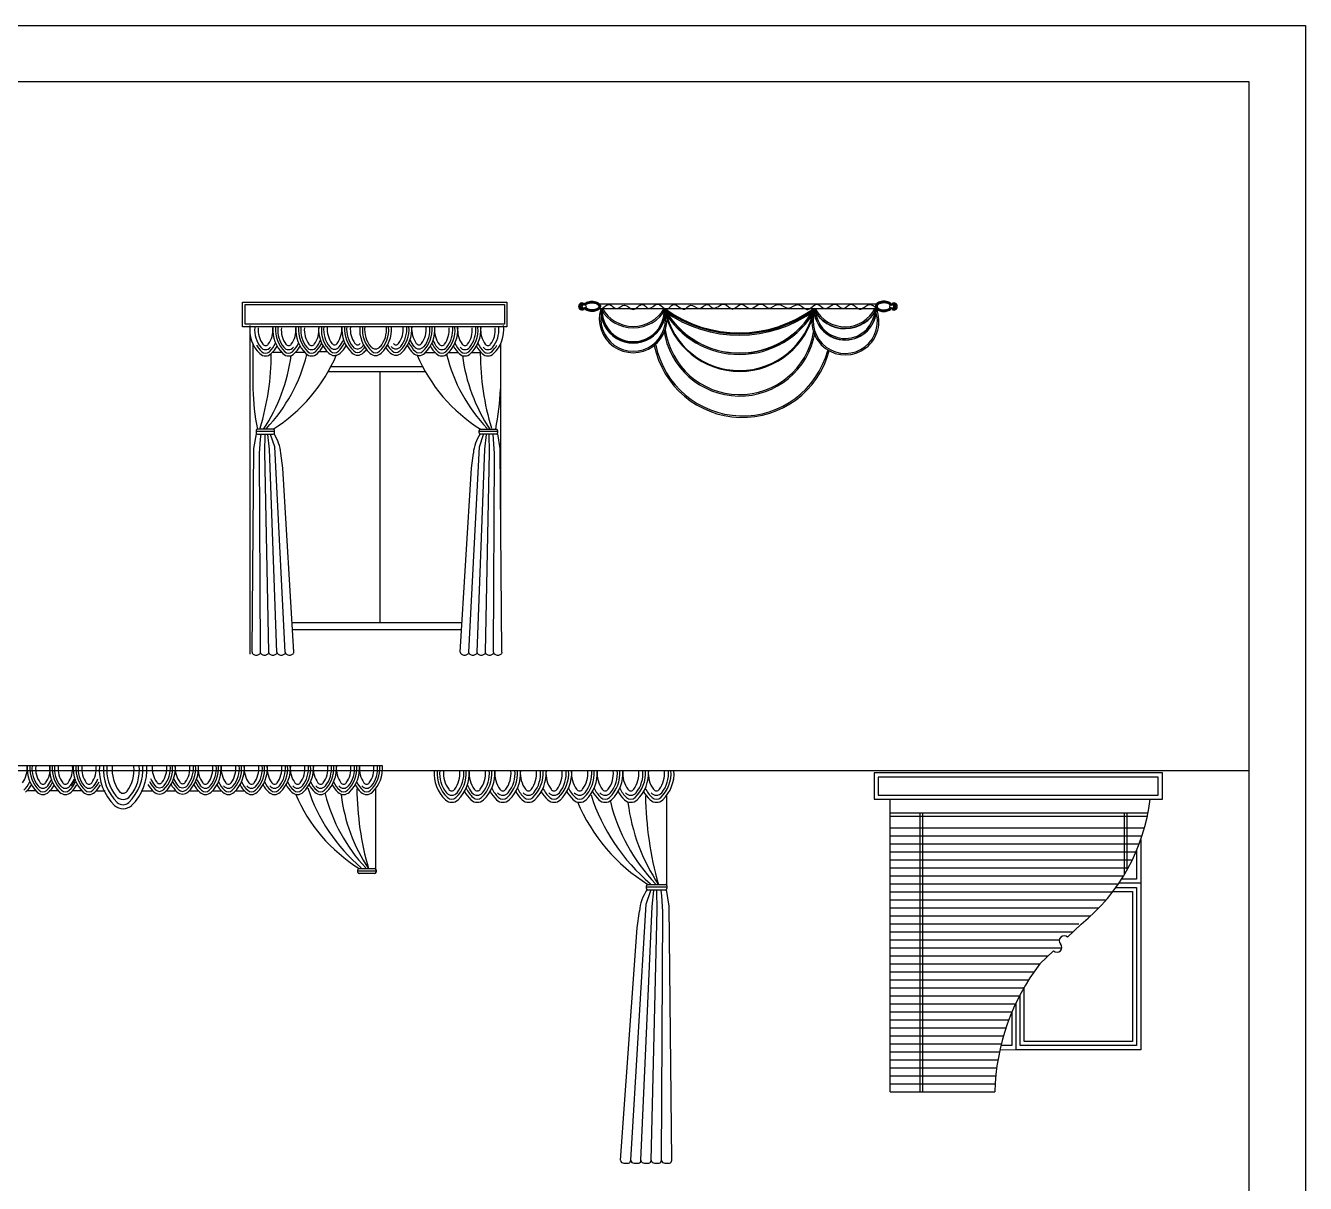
# Model space of a CAD drawing. Header units: inches. Extents: x 3.4 to 45.9, y 7.2 to 32.
# Drawn here: x 16.68 to 24.37, y 25.08 to 32.03 of the extents above; entities that cross this region are included whole.
import ezdxf

# ---------------------------------------------------------------- set-up
doc = ezdxf.new("R2010")
doc.units = ezdxf.units.IN
doc.header["$MEASUREMENT"] = 0
for name, color, linetype in [('02', 2, 'Continuous'), ('4', 4, 'Continuous'), ('kadrbm', 4, 'Continuous')]:
    doc.layers.add(name, color=color, linetype=linetype)

# ---------------------------------------------------------------- blocks, each defined once
blk = doc.blocks.new('kadrbm')
at = {"layer": 'kadrbm', "color": 4}
blk.add_lwpolyline([(0, 0), (0, 24.7972), (21, 24.7972), (21, 0), (0, 0)], close=True, dxfattribs=at)
blk.add_lwpolyline([(20.6631, 0.3257), (20.6631, 24.4603), (0.3369, 24.4603), (0.3369, 0.3257), (20.6631, 0.3257)], dxfattribs=at)

msp = doc.modelspace()

# ---------------------------------------------------------------- linework, layer by layer
at = {"layer": '02'}
for p, q in [((17.9841, 30.2257), (17.9841, 30.3743)), ((17.9841, 30.3743), (19.5713, 30.3743)), ((17.9991, 30.2407), (17.9991, 30.3593)), ((17.9991, 30.3593), (19.5563, 30.3593)), ((19.5563, 30.3593), (19.5563, 30.2407)), ((19.5713, 30.3743), (19.5713, 30.2257)), ((19.5713, 30.2257), (17.9841, 30.2257)), ((19.5563, 30.2407), (17.9991, 30.2407)), ((18.0276, 30.2257), (18.0276, 28.2614)), ((18.0454, 30.1237), (18.0454, 29.8528)), ((18.2185, 30.0724), (18.1641, 30.0724)), ((18.3568, 30.0724), (18.3024, 30.0724)), ((18.4942, 30.0749), (18.4398, 30.0749)), ((19.0846, 30.0724), (19.139, 30.0724)), ((19.2229, 30.0724), (19.2773, 30.0724)), ((19.3612, 30.0724), (19.4156, 30.0724)), ((19.5322, 30.1237), (19.5322, 28.9126)), ((18.5154, 29.9882), (19.0643, 29.9882)), ((18.4991, 29.9582), (19.0806, 29.9582)), ((18.8092, 29.9582), (18.8092, 28.4502)), ((18.0652, 29.6037), (18.0652, 29.5896)), ((18.1754, 29.5967), (18.0652, 29.5967)), ((18.1673, 29.6118), (18.0733, 29.6118)), ((18.1754, 29.5896), (18.1754, 29.6037)), ((19.4043, 29.5896), (19.4043, 29.6037)), ((19.5145, 29.5967), (19.4043, 29.5967)), ((19.4124, 29.6118), (19.5064, 29.6118)), ((19.5145, 29.6037), (19.5145, 29.5896)), ((18.0526, 29.4952), (18.0675, 29.584)), ((18.0733, 29.5815), (18.1673, 29.5815)), ((18.0862, 29.465), (18.0926, 29.5506)), ((18.0926, 29.5506), (18.0955, 29.5815)), ((18.117, 29.4751), (18.1189, 29.5798)), ((18.1452, 29.4922), (18.135, 29.5798)), ((18.1773, 29.5057), (18.1526, 29.5798)), ((19.4065, 29.5057), (19.4312, 29.5798)), ((19.5064, 29.5815), (19.4124, 29.5815)), ((19.4385, 29.4922), (19.4487, 29.5798)), ((19.4668, 29.4751), (19.4648, 29.5798)), ((19.4911, 29.5506), (19.4882, 29.5815)), ((19.4975, 29.465), (19.4911, 29.5506)), ((19.5311, 29.4952), (19.5162, 29.584)), ((18.0422, 28.2722), (18.0526, 29.4952)), ((18.0923, 28.2722), (18.0862, 29.465)), ((18.1417, 28.2722), (18.117, 29.4751)), ((18.1906, 28.2722), (18.1452, 29.4922)), ((18.2406, 28.2722), (18.1773, 29.5057)), ((18.2255, 29.3779), (18.2138, 29.4679)), ((19.3431, 28.2722), (19.4065, 29.5057)), ((19.3582, 29.3779), (19.37, 29.4679)), ((19.3931, 28.2722), (19.4385, 29.4922)), ((19.442, 28.2722), (19.4668, 29.4751)), ((19.4914, 28.2722), (19.4975, 29.465)), ((19.5416, 28.2722), (19.5311, 29.4952)), ((18.2921, 28.2722), (18.2255, 29.3779)), ((19.2916, 28.2722), (19.3582, 29.3779)), ((18.2814, 28.4502), (19.3023, 28.4502)), ((19.2998, 28.4078), (18.284, 28.4078)), ((18.8241, 27.5899), (15.7224, 27.5899)), ((19.1346, 27.5622), (20.5746, 27.5622)), ((23.5076, 27.548), (21.7766, 27.548)), ((21.7766, 27.548), (21.7766, 27.3899)), ((23.4826, 27.523), (21.8016, 27.523)), ((21.8016, 27.523), (21.8016, 27.4149)), ((23.4826, 27.4149), (23.4826, 27.523)), ((23.5076, 27.3899), (23.5076, 27.548)), ((16.7433, 27.4399), (16.6889, 27.4399)), ((16.8816, 27.4399), (16.8237, 27.4399)), ((17.0235, 27.4399), (16.962, 27.4399)), ((17.104, 27.4399), (17.1584, 27.4399)), ((17.3762, 27.4399), (17.4458, 27.4399)), ((17.5248, 27.4399), (17.5843, 27.4399)), ((17.6649, 27.4399), (17.7193, 27.4399)), ((17.8032, 27.4399), (17.8576, 27.4399)), ((17.9415, 27.4399), (17.9959, 27.4399)), ((18.7833, 27.4541), (18.7833, 26.9724)), ((20.5293, 27.4113), (20.5293, 26.8761)), ((21.7766, 27.3899), (23.5076, 27.3899)), ((21.8016, 27.4149), (23.4826, 27.4149)), ((21.8738, 25.6343), (21.8738, 27.3899)), ((23.4166, 27.3065), (21.8738, 27.3065)), ((23.4166, 27.2874), (21.8738, 27.2874)), ((22.054, 25.6343), (22.054, 27.3065)), ((22.07, 25.6343), (22.07, 27.3065)), ((23.2805, 26.9398), (23.2805, 27.3065)), ((23.2965, 26.9674), (23.2965, 27.3065)), ((21.8738, 27.2183), (23.3998, 27.2183)), ((21.8738, 27.1703), (23.3854, 27.1703)), ((23.3778, 27.1481), (23.3778, 25.8862)), ((21.8738, 27.1223), (23.3685, 27.1223)), ((21.8738, 27.0743), (23.3492, 27.0743)), ((23.3528, 27.0829), (23.3528, 26.9112)), ((18.6835, 26.9749), (18.7775, 26.9749)), ((21.8738, 27.0263), (23.3273, 27.0263)), ((21.8738, 26.9783), (23.3025, 26.9783)), ((18.6754, 26.9526), (18.6754, 26.9668)), ((18.6754, 26.9597), (18.7856, 26.9597)), ((18.7775, 26.9446), (18.6835, 26.9446)), ((18.7856, 26.9668), (18.7856, 26.9526)), ((21.8738, 26.9303), (23.2747, 26.9303)), ((23.3528, 26.9112), (23.2628, 26.9112)), ((20.4074, 26.7609), (20.4348, 26.8432)), ((20.4094, 26.8541), (20.4094, 26.8698)), ((20.5318, 26.862), (20.4094, 26.862)), ((20.4184, 26.8788), (20.5229, 26.8788)), ((20.5229, 26.8451), (20.4184, 26.8451)), ((20.443, 26.7459), (20.4543, 26.8432)), ((20.4744, 26.7268), (20.4722, 26.8432)), ((20.5014, 26.8108), (20.4982, 26.8451)), ((20.5459, 26.7492), (20.5293, 26.8479)), ((20.5318, 26.8698), (20.5318, 26.8541)), ((21.8738, 26.8823), (23.2436, 26.8823)), ((21.8738, 26.8343), (23.2089, 26.8343)), ((23.2103, 26.8362), (23.3278, 26.8362)), ((23.2288, 26.8612), (23.3528, 26.8612)), ((23.3778, 26.8862), (23.2463, 26.8862)), ((23.3278, 26.8362), (23.3278, 25.9362)), ((23.3528, 26.8612), (23.3528, 25.9112)), ((20.315, 25.2229), (20.4074, 26.7609)), ((20.3766, 25.2229), (20.443, 26.7459)), ((20.5086, 26.7157), (20.5014, 26.8108)), ((20.5611, 25.2229), (20.5459, 26.7492)), ((21.8738, 26.7863), (23.17, 26.7863)), ((20.3538, 26.6189), (20.3668, 26.7189)), ((20.4381, 25.2229), (20.4744, 26.7268)), ((20.4996, 25.2229), (20.5086, 26.7157)), ((21.8738, 26.7383), (23.1265, 26.7383)), ((21.8738, 26.6903), (23.0776, 26.6903)), ((20.2535, 25.2229), (20.3538, 26.6189)), ((21.8738, 26.6423), (23.0053, 26.6423)), ((21.8738, 26.5943), (22.9718, 26.5943)), ((22.9383, 26.562), (23.0202, 26.6409)), ((21.8738, 26.5463), (22.8885, 26.5463)), ((21.8738, 26.4983), (22.9043, 26.4983)), ((21.8738, 26.4503), (22.8222, 26.4503)), ((22.7723, 26.4023), (22.8543, 26.4812)), ((21.8738, 26.4023), (22.7723, 26.4023)), ((21.8738, 26.3543), (22.737, 26.3543)), ((21.8738, 26.3063), (22.7049, 26.3063)), ((21.8738, 26.2583), (22.6758, 26.2583)), ((21.8738, 26.2103), (22.6494, 26.2103)), ((22.6528, 25.9112), (22.6528, 26.2169)), ((22.6778, 25.9362), (22.6778, 26.2619)), ((21.8738, 26.1623), (22.6255, 26.1623)), ((22.6278, 26.1672), (22.6278, 25.8862)), ((21.8738, 26.1143), (22.6041, 26.1143)), ((21.8738, 26.0663), (22.5849, 26.0663)), ((22.6028, 26.1113), (22.6028, 25.9112)), ((21.8738, 26.0183), (22.5679, 26.0183)), ((21.8738, 25.9703), (22.553, 25.9703)), ((21.8738, 25.9223), (22.5401, 25.9223)), ((22.6028, 25.9112), (22.5374, 25.9112)), ((23.3528, 25.9112), (22.6528, 25.9112)), ((23.3278, 25.9362), (22.6778, 25.9362)), ((21.8738, 25.8743), (22.5291, 25.8743)), ((21.8738, 25.8263), (22.52, 25.8263)), ((22.6278, 25.8862), (22.5313, 25.8847)), ((23.3778, 25.8862), (22.6278, 25.8862)), ((21.8738, 25.7783), (22.5128, 25.7783)), ((21.8738, 25.7303), (22.5074, 25.7303)), ((21.8738, 25.6823), (22.5038, 25.6823)), ((21.8738, 25.6343), (22.502, 25.6343)), ((20.274, 25.2065), (20.3014, 25.2065)), ((20.3355, 25.2065), (20.3629, 25.2065)), ((20.3971, 25.2065), (20.4244, 25.2065)), ((20.4586, 25.2065), (20.4859, 25.2065)), ((20.5201, 25.2065), (20.5474, 25.2065))]:
    msp.add_line(p, q, dxfattribs=at)
for points in [[(20.1198, 30.3635), (21.7977, 30.3635)], [(21.7972, 30.3335), (20.1194, 30.3335)]]:
    msp.add_lwpolyline(points, dxfattribs=at)
for centre in [(20.0356, 30.348), (21.8815, 30.3477)]:
    msp.add_circle(centre, 0.0113, dxfattribs=at)
for centre, radius, start, end in [((20.0228, 30.348), 0.0213, 55.44498, 304.55502), ((20.0228, 30.348), 0.0163, 55.44498, 304.55502), ((20.0228, 30.348), 0.0113, 55.44498, 304.55502), ((20.0287, 30.348), 0.0113, 37.98626, 327.16847), ((21.8884, 30.3477), 0.0113, 212.83153, 142.01374), ((21.8943, 30.3477), 0.0213, 235.44498, 124.55502), ((21.8943, 30.3477), 0.0163, 235.44498, 124.55502), ((21.8943, 30.3477), 0.0113, 235.44498, 124.55502), ((20.3299, 30.2741), 0.2037, 163.04875, 16.95125), ((20.3299, 30.3229), 0.1952, 176.90102, 3.09898), ((20.3299, 30.4434), 0.2238, 209.4353, 330.5647), ((20.3299, 30.2741), 0.1947, 163.04875, 16.95125), ((20.3299, 30.3229), 0.1922, 176.90102, 3.09898), ((20.3299, 30.4434), 0.2148, 209.4353, 330.5647), ((20.3299, 30.3229), 0.1862, 176.90102, 3.09898), ((20.9677, 30.5812), 0.5215, 209.76702, 330.6836), ((20.9662, 30.9468), 0.7712, 234.39762, 306.053), ((20.9683, 30.4176), 0.4596, 191.55839, 348.89223), ((20.9689, 30.2697), 0.4505, 172.78649, 179.67142), ((20.9662, 30.9468), 0.7632, 234.39762, 306.053), ((20.9677, 30.5812), 0.5135, 209.76702, 330.6836), ((20.9662, 30.9468), 0.7622, 234.39762, 306.053), ((20.9677, 30.5812), 0.5125, 209.76702, 330.6836), ((20.9683, 30.4176), 0.4546, 191.55839, 348.89223), ((20.9662, 30.9468), 0.7572, 234.39762, 306.053), ((21.6038, 30.2584), 0.2015, 159.25036, 21.98497), ((21.6038, 30.2584), 0.1925, 159.25036, 21.98497), ((21.602, 30.4274), 0.2126, 207.61614, 333.6192), ((21.602, 30.4274), 0.2106, 207.61614, 333.6192), ((21.603, 30.3343), 0.1876, 181.37194, 359.86339), ((20.9689, 30.2697), 0.4505, 3.96628, 7.66413), ((21.603, 30.3343), 0.1866, 181.37194, 359.86339), ((21.602, 30.4274), 0.2016, 207.61614, 333.6192), ((21.603, 30.3343), 0.1786, 181.37194, 359.86339), ((18.2241, 30.2074), 0.1973, 172.61173, 226.32032), ((18.2241, 30.2074), 0.1675, 174.86899, 218.66049), ((18.2241, 30.2074), 0.1459, 174.86899, 216.01865), ((18.0203, 30.2074), 0.1459, 323.98135, 5.13101), ((18.3624, 30.2074), 0.1973, 175.64446, 226.32032), ((18.3624, 30.2074), 0.181, 175.25036, 226.32032), ((18.3624, 30.2074), 0.1675, 174.86899, 218.66049), ((18.3624, 30.2074), 0.1459, 174.86899, 216.01865), ((18.1586, 30.2074), 0.1459, 323.98135, 5.13101), ((18.5007, 30.2074), 0.1973, 175.64446, 226.32032), ((18.5007, 30.2074), 0.181, 175.25036, 226.32032), ((18.5007, 30.2074), 0.1675, 174.86899, 218.66049), ((18.5007, 30.2074), 0.1459, 174.86899, 216.01865), ((18.2969, 30.2074), 0.1459, 323.98135, 5.13101), ((18.6381, 30.21), 0.1973, 175.64446, 226.32032), ((18.6381, 30.21), 0.181, 175.25036, 226.32032), ((18.6381, 30.21), 0.1675, 174.86899, 218.66049), ((18.6383, 30.2119), 0.1459, 174.86899, 216.01865), ((18.4345, 30.2119), 0.1459, 323.98135, 5.13101), ((18.7766, 30.2119), 0.1973, 175.64446, 226.32032), ((18.7766, 30.2119), 0.181, 175.25036, 226.32032), ((18.7766, 30.2119), 0.1675, 174.86899, 218.66049), ((18.7766, 30.2119), 0.1459, 174.86899, 216.01865), ((18.8846, 30.21), 0.1973, 175.0815, 226.32032), ((18.8846, 30.21), 0.181, 174.63619, 226.32032), ((18.8846, 30.21), 0.1675, 174.2052, 218.66049), ((18.6808, 30.21), 0.181, 313.67968, 4.74964), ((18.6808, 30.21), 0.1675, 321.33951, 5.7948), ((18.6808, 30.21), 0.1973, 313.67968, 4.35554), ((18.8031, 30.2119), 0.1459, 323.98135, 5.13101), ((18.8031, 30.2119), 0.181, 313.67968, 4.74964), ((18.8031, 30.2119), 0.1675, 321.33951, 5.13101), ((18.8031, 30.2119), 0.1973, 313.67968, 4.35554), ((19.1452, 30.2119), 0.1459, 174.86899, 216.01865), ((18.9414, 30.2119), 0.1459, 323.98135, 5.13101), ((18.9416, 30.21), 0.181, 313.67968, 4.74964), ((18.9416, 30.21), 0.1675, 321.33951, 5.13101), ((18.9416, 30.21), 0.1973, 313.67968, 4.35554), ((19.2828, 30.2074), 0.1459, 174.86899, 216.01865), ((19.079, 30.2074), 0.1459, 323.98135, 5.13101), ((19.079, 30.2074), 0.181, 313.67968, 4.74964), ((19.079, 30.2074), 0.1675, 321.33951, 5.13101), ((19.079, 30.2074), 0.1973, 313.67968, 4.35554), ((19.4211, 30.2074), 0.1459, 174.86899, 216.01865), ((19.2173, 30.2074), 0.1459, 323.98135, 5.13101), ((19.2173, 30.2074), 0.181, 313.67968, 4.74964), ((19.2173, 30.2074), 0.1675, 321.33951, 5.13101), ((19.2173, 30.2074), 0.1973, 313.67968, 4.35554), ((19.5594, 30.2074), 0.1459, 174.86899, 216.01865), ((19.3556, 30.2074), 0.1459, 323.98135, 5.13101), ((19.3556, 30.2074), 0.1675, 321.33951, 5.13101), ((19.3556, 30.2074), 0.1973, 313.67968, 7.38827), ((20.9689, 30.2697), 0.4595, 187.87224, 350.2985), ((20.9689, 30.2697), 0.4505, 187.87224, 350.2985), ((18.0203, 30.2074), 0.181, 313.67968, 333.55967), ((18.1586, 30.2074), 0.181, 313.67968, 333.55967), ((18.2969, 30.2074), 0.181, 313.67968, 333.55967), ((18.2969, 30.2074), 0.1675, 321.33951, 337.86806), ((18.5364, 30.1378), 0.0199, 216.01865, 323.98135), ((18.4343, 30.21), 0.181, 313.67968, 333.55967), ((18.4343, 30.21), 0.1675, 321.33951, 337.86806), ((18.6747, 30.1378), 0.0199, 216.01865, 323.98135), ((18.905, 30.1378), 0.0199, 216.01865, 323.98135), ((19.1454, 30.21), 0.181, 206.44033, 226.32032), ((19.1454, 30.21), 0.1675, 202.13194, 218.66049), ((19.0433, 30.1378), 0.0199, 216.01865, 323.98135), ((19.2828, 30.2074), 0.181, 206.44033, 226.32032), ((19.2828, 30.2074), 0.1675, 202.13194, 218.66049), ((19.4211, 30.2074), 0.181, 206.44033, 226.32032), ((19.5594, 30.2074), 0.181, 206.44033, 226.32032), ((18.2241, 30.2074), 0.181, 210.68913, 226.32032), ((18.1222, 30.1007), 0.0497, 226.32032, 313.67968), ((16.6278, 30.0664), 1.5288, 342.92148, 359.93543), ((18.1222, 30.1259), 0.037, 218.66049, 321.33951), ((18.1222, 30.1007), 0.0334, 226.32032, 313.67968), ((18.1222, 30.1333), 0.0199, 216.01865, 323.98135), ((17.2463, 30.1851), 1.0375, 326.37337, 352.75477), ((17.4015, 30.3015), 0.9986, 316.60575, 345.95255), ((18.0203, 30.2074), 0.1973, 313.67968, 330.11522), ((17.6503, 30.4391), 0.9756, 302.00526, 337.05338), ((18.2605, 30.1007), 0.0497, 226.32032, 313.67968), ((18.2605, 30.1259), 0.037, 218.66049, 321.33951), ((18.2605, 30.1007), 0.0334, 226.32032, 313.67968), ((18.2605, 30.1333), 0.0199, 216.01865, 323.98135), ((18.1586, 30.2074), 0.1973, 313.67968, 330.11522), ((18.3988, 30.1007), 0.0497, 226.32032, 313.67968), ((18.3988, 30.1259), 0.037, 218.66049, 321.33951), ((18.3988, 30.1007), 0.0334, 226.32032, 313.67968), ((18.3988, 30.1333), 0.0199, 216.01865, 323.98135), ((18.2969, 30.2074), 0.1973, 313.67968, 330.11522), ((18.5362, 30.1032), 0.0497, 226.32032, 313.67968), ((18.5362, 30.1284), 0.037, 218.66049, 321.33951), ((18.5362, 30.1032), 0.0334, 226.32032, 313.67968), ((18.4343, 30.21), 0.1973, 313.67968, 330.11522), ((18.6747, 30.1052), 0.0497, 226.32032, 313.67968), ((18.6747, 30.1304), 0.037, 218.66049, 341.35837), ((18.6747, 30.1052), 0.0334, 226.32032, 313.67968), ((18.5728, 30.2119), 0.181, 313.67968, 323.43556), ((18.5728, 30.2119), 0.1973, 313.67968, 321.85586), ((18.7827, 30.1032), 0.0497, 226.32032, 313.67968), ((18.7825, 30.1304), 0.037, 218.66049, 321.33951), ((18.7827, 30.1032), 0.0334, 226.32032, 313.67968), ((19.0069, 30.2119), 0.1973, 214.61156, 226.32032), ((19.0069, 30.2119), 0.181, 212.278, 226.32032), ((18.905, 30.1052), 0.0497, 226.32032, 313.67968), ((18.905, 30.1304), 0.037, 218.66049, 321.33951), ((18.905, 30.1052), 0.0334, 226.32032, 313.67968), ((19.1454, 30.21), 0.1973, 209.88478, 226.32032), ((19.0435, 30.1032), 0.0497, 226.32032, 313.67968), ((19.0433, 30.1304), 0.037, 218.66049, 321.33951), ((19.0435, 30.1032), 0.0334, 226.32032, 313.67968), ((19.9294, 30.4391), 0.9756, 202.94662, 237.99474), ((19.2828, 30.2074), 0.1973, 209.88478, 226.32032), ((19.1809, 30.1007), 0.0497, 226.32032, 313.67968), ((19.1809, 30.1259), 0.037, 218.66049, 321.33951), ((19.1809, 30.1007), 0.0334, 226.32032, 313.67968), ((19.1809, 30.1333), 0.0199, 216.01865, 323.98135), ((20.1782, 30.3015), 0.9986, 194.04745, 223.39425), ((19.4211, 30.2074), 0.1973, 209.88478, 226.32032), ((19.3192, 30.1007), 0.0497, 226.32032, 313.67968), ((19.3192, 30.1259), 0.037, 218.66049, 321.33951), ((19.3192, 30.1007), 0.0334, 226.32032, 313.67968), ((19.3192, 30.1333), 0.0199, 216.01865, 323.98135), ((20.3335, 30.1851), 1.0375, 187.24523, 213.62663), ((19.5594, 30.2074), 0.1973, 209.88478, 226.32032), ((20.9404, 30.0664), 1.5288, 180.06457, 197.07852), ((19.4575, 30.1007), 0.0497, 226.32032, 313.67968), ((19.4575, 30.1259), 0.037, 218.66049, 321.33951), ((19.4575, 30.1007), 0.0334, 226.32032, 313.67968), ((19.4575, 30.1333), 0.0199, 216.01865, 323.98135), ((19.3556, 30.2074), 0.181, 313.67968, 329.31087), ((20.9857, 30.2221), 0.54, 191.49191, 344.93296), ((20.9857, 30.2221), 0.531, 191.49191, 344.93296), ((19.5605, 29.9062), 1.516, 182.02015, 191.19786), ((18.0171, 29.9062), 1.516, 348.80214, 357.97985), ((18.0733, 29.6037), 0.00808, 90, 180), ((18.0733, 29.5896), 0.00808, 180, 270), ((18.1673, 29.6037), 0.00808, 0, 90), ((18.1673, 29.5896), 0.00808, 270, 0), ((19.4124, 29.6037), 0.00808, 90, 180), ((19.4124, 29.5896), 0.00808, 180, 270), ((19.5064, 29.6037), 0.00808, 0, 90), ((19.5064, 29.5896), 0.00808, 270, 0), ((17.9692, 29.446), 0.2455, 5.11679, 33.9023), ((19.6145, 29.446), 0.2455, 146.0977, 174.88321), ((18.0517, 28.2722), 0.0109, 171.78428, 212.76152), ((18.0587, 28.2768), 0.0194, 212.76151, 237.23131), ((18.0634, 28.284), 0.028, 237.23131, 255.07096), ((18.0665, 28.2955), 0.0399, 255.07096, 284.92905), ((18.0695, 28.284), 0.028, 284.92904, 302.76869), ((18.0742, 28.2768), 0.0194, 302.76869, 327.23849), ((18.0813, 28.2722), 0.0109, 327.23849, 0), ((18.1016, 28.2722), 0.0109, 171.78428, 212.76152), ((18.1087, 28.2768), 0.0194, 212.76151, 237.23131), ((18.1134, 28.284), 0.028, 237.23131, 255.07096), ((18.1164, 28.2955), 0.0399, 255.07096, 284.92905), ((18.1195, 28.284), 0.028, 284.92904, 302.76869), ((18.1242, 28.2768), 0.0194, 302.76869, 327.23849), ((18.1313, 28.2722), 0.0109, 327.23849, 0), ((18.1516, 28.2722), 0.0109, 180, 212.76151), ((18.1587, 28.2768), 0.0194, 212.76151, 237.23131), ((18.1634, 28.284), 0.028, 237.23131, 255.07096), ((18.1664, 28.2955), 0.0399, 255.07096, 284.92905), ((18.1695, 28.284), 0.028, 284.92904, 302.76869), ((18.1741, 28.2768), 0.0194, 302.76869, 327.23849), ((18.1812, 28.2722), 0.0109, 327.23849, 0), ((18.2016, 28.2722), 0.0109, 180, 212.76151), ((18.2087, 28.2768), 0.0194, 212.76151, 237.23131), ((18.2133, 28.284), 0.028, 237.23131, 255.07096), ((18.2164, 28.2955), 0.0399, 255.07096, 284.92905), ((18.2195, 28.284), 0.028, 284.92904, 302.76869), ((18.2241, 28.2768), 0.0194, 302.76869, 327.23849), ((18.2312, 28.2722), 0.0109, 327.23849, 0), ((18.2516, 28.2722), 0.0109, 180, 212.76151), ((18.2586, 28.2768), 0.0194, 212.76151, 237.23131), ((18.2633, 28.284), 0.028, 237.23131, 255.07096), ((18.2664, 28.2955), 0.0399, 255.07096, 284.92905), ((18.2694, 28.284), 0.028, 284.92904, 302.76869), ((18.2741, 28.2768), 0.0194, 302.76869, 327.23849), ((18.2812, 28.2722), 0.0109, 327.23849, 0), ((19.3025, 28.2722), 0.0109, 180, 212.76151), ((19.3096, 28.2768), 0.0194, 212.76151, 237.23131), ((19.3143, 28.284), 0.028, 237.23131, 255.07096), ((19.3174, 28.2955), 0.0399, 255.07096, 284.92905), ((19.3204, 28.284), 0.028, 284.92904, 302.76869), ((19.3251, 28.2768), 0.0194, 302.76869, 327.23849), ((19.3322, 28.2722), 0.0109, 327.23849, 0), ((19.3525, 28.2722), 0.0109, 180, 212.76151), ((19.3596, 28.2768), 0.0194, 212.76151, 237.23131), ((19.3643, 28.284), 0.028, 237.23131, 255.07096), ((19.3673, 28.2955), 0.0399, 255.07096, 284.92905), ((19.3704, 28.284), 0.028, 284.92904, 302.76869), ((19.3751, 28.2768), 0.0194, 302.76869, 327.23849), ((19.3821, 28.2722), 0.0109, 327.23849, 0), ((19.4025, 28.2722), 0.0109, 180, 212.76151), ((19.4096, 28.2768), 0.0194, 212.76151, 237.23131), ((19.4142, 28.284), 0.028, 237.23131, 255.07096), ((19.4173, 28.2955), 0.0399, 255.07096, 284.92905), ((19.4204, 28.284), 0.028, 284.92904, 302.76869), ((19.425, 28.2768), 0.0194, 302.76869, 327.23849), ((19.4321, 28.2722), 0.0109, 327.23849, 0), ((19.4525, 28.2722), 0.0109, 180, 212.76151), ((19.4596, 28.2768), 0.0194, 212.76151, 237.23131), ((19.4642, 28.284), 0.028, 237.23131, 255.07096), ((19.4673, 28.2955), 0.0399, 255.07096, 284.92905), ((19.4703, 28.284), 0.028, 284.92904, 302.76869), ((19.475, 28.2768), 0.0194, 302.76869, 327.23849), ((19.4821, 28.2722), 0.0109, 327.23849, 8.21568), ((19.5024, 28.2722), 0.0109, 180, 212.76151), ((19.5095, 28.2768), 0.0194, 212.76151, 237.23131), ((19.5142, 28.284), 0.028, 237.23131, 255.07096), ((19.5173, 28.2955), 0.0399, 255.07096, 284.92905), ((19.5203, 28.284), 0.028, 284.92904, 302.76869), ((19.525, 28.2768), 0.0194, 302.76869, 327.23849), ((19.5321, 28.2722), 0.0109, 327.23849, 8.21568), ((16.8871, 27.5749), 0.1973, 175.64446, 226.32032), ((16.8871, 27.5749), 0.181, 175.25036, 226.32032), ((16.8871, 27.5749), 0.1675, 174.86899, 218.66049), ((17.022, 27.5749), 0.1973, 175.64446, 226.32032), ((17.022, 27.5749), 0.181, 175.25036, 226.32032), ((17.022, 27.5749), 0.1675, 174.86899, 218.66049), ((17.1639, 27.5749), 0.1973, 175.64446, 226.32032), ((17.1639, 27.5749), 0.181, 175.25036, 226.32032), ((17.1639, 27.5749), 0.1675, 174.86899, 218.66049), ((17.4195, 27.5675), 0.2959, 175.64446, 226.32032), ((17.4195, 27.5675), 0.2714, 175.25036, 226.32032), ((17.4195, 27.5675), 0.2513, 174.86899, 218.66049), ((17.1138, 27.5675), 0.2714, 313.67968, 4.74964), ((17.1138, 27.5675), 0.2513, 321.33951, 5.13101), ((17.1138, 27.5675), 0.2959, 313.67968, 4.35554), ((17.5872, 27.5775), 0.1459, 174.86899, 216.01865), ((17.3834, 27.5775), 0.1459, 323.98135, 5.13101), ((17.3834, 27.5775), 0.181, 313.67968, 4.74964), ((17.3834, 27.5775), 0.1675, 321.33951, 5.13101), ((17.3834, 27.5775), 0.1973, 313.67968, 4.35554), ((17.7257, 27.5775), 0.1459, 174.86899, 216.01865), ((17.5219, 27.5775), 0.1459, 323.98135, 5.13101), ((17.5219, 27.5775), 0.181, 313.67968, 4.74964), ((17.5219, 27.5775), 0.1675, 321.33951, 5.13101), ((17.5219, 27.5775), 0.1973, 313.67968, 4.35554), ((17.6593, 27.5749), 0.181, 313.67968, 4.74964), ((17.6593, 27.5749), 0.1675, 321.33951, 5.13101), ((17.6593, 27.5749), 0.1973, 313.67968, 4.35554), ((17.7976, 27.5749), 0.181, 313.67968, 4.74964), ((17.7976, 27.5749), 0.1675, 321.33951, 5.13101), ((17.7976, 27.5749), 0.1973, 313.67968, 4.35554), ((17.9359, 27.5749), 0.181, 313.67968, 4.74964), ((17.9359, 27.5749), 0.1675, 321.33951, 5.13101), ((17.9359, 27.5749), 0.1973, 313.67968, 4.35554), ((18.0742, 27.5749), 0.181, 313.67968, 4.74964), ((18.0742, 27.5749), 0.1675, 321.33951, 5.13101), ((18.0742, 27.5749), 0.1973, 313.67968, 4.35554), ((18.2125, 27.5749), 0.181, 313.67968, 4.74964), ((18.2125, 27.5749), 0.1675, 321.33951, 5.13101), ((18.2125, 27.5749), 0.1973, 313.67968, 4.35554), ((18.3508, 27.5749), 0.181, 313.67968, 4.74964), ((18.3508, 27.5749), 0.1675, 321.33951, 5.13101), ((18.3508, 27.5749), 0.1973, 313.67968, 4.35554), ((18.4891, 27.5749), 0.181, 313.67968, 4.74964), ((18.4891, 27.5749), 0.1675, 321.33951, 5.13101), ((18.4891, 27.5749), 0.1973, 313.67968, 4.35554), ((18.6273, 27.5749), 0.181, 313.67968, 4.74964), ((18.6273, 27.5749), 0.1675, 321.33951, 5.13101), ((18.6273, 27.5749), 0.1973, 313.67968, 4.35554), ((16.545, 27.5749), 0.1459, 323.98135, 5.13101), ((16.8871, 27.5749), 0.1459, 174.86899, 216.01865), ((16.6833, 27.5749), 0.1459, 323.98135, 5.13101), ((17.022, 27.5749), 0.1459, 174.86899, 216.01865), ((16.8182, 27.5749), 0.1459, 323.98135, 5.13101), ((17.1639, 27.5749), 0.1459, 174.86899, 216.01865), ((16.9601, 27.5749), 0.1459, 323.98135, 5.13101), ((17.4195, 27.5675), 0.2189, 174.86899, 216.01865), ((17.1138, 27.5675), 0.2189, 323.98135, 5.13101), ((17.5872, 27.5775), 0.1675, 202.13194, 218.66049), ((17.7257, 27.5775), 0.1675, 202.13194, 218.66049), ((17.8631, 27.5749), 0.1459, 174.86899, 216.01865), ((17.6593, 27.5749), 0.1459, 323.98135, 5.13101), ((18.0015, 27.5749), 0.1459, 174.86899, 216.01865), ((17.7976, 27.5749), 0.1459, 323.98135, 5.13101), ((18.1398, 27.5749), 0.1459, 174.86899, 216.01865), ((17.9359, 27.5749), 0.1459, 323.98135, 5.13101), ((18.278, 27.5749), 0.1459, 174.86899, 216.01865), ((18.0742, 27.5749), 0.1459, 323.98135, 5.13101), ((18.4163, 27.5749), 0.1459, 174.86899, 216.01865), ((18.2125, 27.5749), 0.1459, 323.98135, 5.13101), ((18.5546, 27.5749), 0.1459, 174.86899, 216.01865), ((18.3508, 27.5749), 0.1459, 323.98135, 5.13101), ((18.6929, 27.5749), 0.1459, 174.86899, 216.01865), ((18.4891, 27.5749), 0.1459, 323.98135, 5.13101), ((18.8312, 27.5749), 0.1459, 174.86899, 216.01865), ((18.6273, 27.5749), 0.1459, 323.98135, 5.13101), ((19.3532, 27.5455), 0.2192, 175.64446, 226.32032), ((19.3532, 27.5455), 0.2011, 175.25036, 226.32032), ((19.3532, 27.5455), 0.1862, 174.86899, 218.66049), ((19.3532, 27.5455), 0.1622, 174.86899, 216.01865), ((19.1267, 27.5455), 0.1622, 323.98135, 5.13101), ((19.1267, 27.5455), 0.2011, 313.67968, 4.74964), ((19.1267, 27.5455), 0.1862, 321.33951, 5.13101), ((19.1267, 27.5455), 0.2192, 313.67968, 4.35554), ((19.5069, 27.5455), 0.1622, 174.86899, 216.01865), ((19.2804, 27.5455), 0.1622, 323.98135, 5.13101), ((19.2804, 27.5455), 0.2011, 313.67968, 4.74964), ((19.2804, 27.5455), 0.1862, 321.33951, 5.13101), ((19.2804, 27.5455), 0.2192, 313.67968, 4.35554), ((19.6606, 27.5455), 0.1622, 174.86899, 216.01865), ((19.4341, 27.5455), 0.1622, 323.98135, 5.13101), ((19.4341, 27.5455), 0.2011, 313.67968, 4.74964), ((19.4341, 27.5455), 0.1862, 321.33951, 5.13101), ((19.4341, 27.5455), 0.2192, 313.67968, 4.35554), ((19.8142, 27.5455), 0.1622, 174.86899, 216.01865), ((19.5878, 27.5455), 0.1622, 323.98135, 5.13101), ((19.5878, 27.5455), 0.2011, 313.67968, 4.74964), ((19.5878, 27.5455), 0.1862, 321.33951, 5.13101), ((19.5878, 27.5455), 0.2192, 313.67968, 4.35554), ((19.9679, 27.5455), 0.1622, 174.86899, 216.01865), ((19.7414, 27.5455), 0.1622, 323.98135, 5.13101), ((19.7414, 27.5455), 0.2011, 313.67968, 4.74964), ((19.7414, 27.5455), 0.1862, 321.33951, 5.13101), ((19.7414, 27.5455), 0.2192, 313.67968, 4.35554), ((20.1215, 27.5455), 0.1622, 174.86899, 216.01865), ((19.8951, 27.5455), 0.1622, 323.98135, 5.13101), ((19.8951, 27.5455), 0.2011, 313.67968, 4.74964), ((19.8951, 27.5455), 0.1862, 321.33951, 5.13101), ((19.8951, 27.5455), 0.2192, 313.67968, 4.35554), ((20.2752, 27.5455), 0.1622, 174.86899, 216.01865), ((20.0487, 27.5455), 0.1622, 323.98135, 5.13101), ((20.0487, 27.5455), 0.2011, 313.67968, 4.74964), ((20.0487, 27.5455), 0.1862, 321.33951, 5.13101), ((20.0487, 27.5455), 0.2192, 313.67968, 4.35554), ((20.4288, 27.5455), 0.1622, 174.86899, 216.01865), ((20.2023, 27.5455), 0.1622, 323.98135, 5.13101), ((20.2023, 27.5455), 0.2011, 313.67968, 4.74964), ((20.2023, 27.5455), 0.1862, 321.33951, 5.13101), ((20.2023, 27.5455), 0.2192, 313.67968, 4.35554), ((20.5824, 27.5455), 0.1622, 174.86899, 216.01865), ((20.356, 27.5455), 0.1622, 323.98135, 5.13101), ((20.356, 27.5455), 0.2011, 313.67968, 4.74964), ((20.356, 27.5455), 0.1862, 321.33951, 5.13101), ((20.356, 27.5455), 0.2192, 313.67968, 4.35554), ((16.545, 27.5749), 0.181, 313.67968, 333.55967), ((16.545, 27.5749), 0.1973, 313.67968, 330.11522), ((16.7852, 27.4934), 0.037, 218.66049, 321.33951), ((16.7852, 27.4682), 0.0334, 226.32032, 313.67968), ((16.7852, 27.5008), 0.0199, 216.01865, 323.98135), ((16.6833, 27.5749), 0.181, 313.67968, 333.55967), ((16.6833, 27.5749), 0.1675, 321.33951, 337.86806), ((16.6833, 27.5749), 0.1973, 313.67968, 330.11522), ((16.9201, 27.4934), 0.037, 218.66049, 321.33951), ((16.9201, 27.4682), 0.0334, 226.32032, 313.67968), ((16.9201, 27.5008), 0.0199, 216.01865, 323.98135), ((16.8182, 27.5749), 0.181, 313.67968, 333.55967), ((16.8182, 27.5749), 0.1675, 321.33951, 337.86806), ((16.8182, 27.5749), 0.1973, 313.67968, 330.11522), ((16.8252, 27.5749), 0.1675, 321.33951, 337.86806), ((17.062, 27.4934), 0.037, 218.66049, 321.33951), ((17.062, 27.4682), 0.0334, 226.32032, 313.67968), ((17.062, 27.5008), 0.0199, 216.01865, 323.98135), ((16.9601, 27.5749), 0.181, 313.67968, 333.55967), ((16.9601, 27.5749), 0.1675, 321.33951, 337.86806), ((16.9601, 27.5749), 0.1973, 313.67968, 330.11522), ((17.2667, 27.4564), 0.0299, 216.01865, 323.98135), ((17.5872, 27.5775), 0.1973, 209.88478, 226.32032), ((17.5872, 27.5775), 0.181, 206.44033, 226.32032), ((17.4853, 27.496), 0.037, 218.66049, 321.33951), ((17.4853, 27.4708), 0.0334, 226.32032, 313.67968), ((17.4853, 27.5034), 0.0199, 216.01865, 323.98135), ((17.7257, 27.5775), 0.1973, 209.88478, 226.32032), ((17.7257, 27.5775), 0.181, 206.44033, 226.32032), ((17.6238, 27.496), 0.037, 218.66049, 321.33951), ((17.6238, 27.4708), 0.0334, 226.32032, 313.67968), ((17.6238, 27.5034), 0.0199, 216.01865, 323.98135), ((17.8631, 27.5749), 0.1973, 209.88478, 226.32032), ((17.8631, 27.5749), 0.181, 206.44033, 226.32032), ((17.8631, 27.5749), 0.1675, 202.13194, 218.66049), ((17.7612, 27.4934), 0.037, 218.66049, 321.33951), ((17.7612, 27.4682), 0.0334, 226.32032, 313.67968), ((17.7612, 27.5008), 0.0199, 216.01865, 323.98135), ((18.0015, 27.5749), 0.1973, 209.88478, 226.32032), ((18.0015, 27.5749), 0.181, 206.44033, 226.32032), ((17.8995, 27.4934), 0.037, 218.66049, 321.33951), ((17.8995, 27.4682), 0.0334, 226.32032, 313.67968), ((17.8995, 27.5008), 0.0199, 216.01865, 323.98135), ((18.1398, 27.5749), 0.1973, 209.88478, 226.32032), ((18.1398, 27.5749), 0.181, 206.44033, 226.32032), ((18.0379, 27.4934), 0.037, 218.66049, 321.33951), ((18.0379, 27.4682), 0.0334, 226.32032, 313.67968), ((18.0379, 27.5008), 0.0199, 216.01865, 323.98135), ((18.278, 27.5749), 0.1973, 209.88478, 226.32032), ((18.278, 27.5749), 0.181, 206.44033, 226.32032), ((18.1761, 27.4934), 0.037, 218.66049, 321.33951), ((18.1761, 27.4682), 0.0334, 226.32032, 313.67968), ((18.1761, 27.5008), 0.0199, 216.01865, 323.98135), ((18.4163, 27.5749), 0.1973, 209.88478, 226.32032), ((18.4163, 27.5749), 0.181, 206.44033, 226.32032), ((18.3144, 27.4934), 0.037, 218.66049, 321.33951), ((18.3144, 27.4682), 0.0334, 226.32032, 313.67968), ((18.3144, 27.5008), 0.0199, 216.01865, 323.98135), ((19.3726, 27.7773), 1.0463, 197.73912, 229.77999), ((18.5546, 27.5749), 0.1973, 209.88478, 226.32032), ((18.5546, 27.5749), 0.181, 206.44033, 226.32032), ((18.4527, 27.4934), 0.037, 218.66049, 321.33951), ((18.4527, 27.4682), 0.0334, 226.32032, 313.67968), ((18.4527, 27.5008), 0.0199, 216.01865, 323.98135), ((18.6929, 27.5749), 0.1973, 209.88478, 226.32032), ((18.6929, 27.5749), 0.181, 206.44033, 226.32032), ((18.591, 27.4934), 0.037, 218.66049, 321.33951), ((18.591, 27.4682), 0.0334, 226.32032, 313.67968), ((18.591, 27.5008), 0.0199, 216.01865, 323.98135), ((18.8312, 27.5749), 0.1973, 209.88478, 226.32032), ((18.8312, 27.5749), 0.181, 206.44033, 226.32032), ((20.5118, 27.4774), 1.8418, 180.73878, 195.83526), ((18.7292, 27.4934), 0.037, 218.66049, 321.33951), ((18.7292, 27.4682), 0.0334, 226.32032, 313.67968), ((18.7292, 27.5008), 0.0199, 216.01865, 323.98135), ((19.24, 27.4632), 0.0222, 216.01865, 323.98135), ((19.5069, 27.5455), 0.2192, 209.88478, 226.32032), ((19.5069, 27.5455), 0.2011, 206.44033, 226.32032), ((19.5069, 27.5455), 0.1862, 202.13194, 218.66049), ((19.3936, 27.4632), 0.0222, 216.01865, 323.98135), ((19.6606, 27.5455), 0.2192, 209.88478, 226.32032), ((19.6606, 27.5455), 0.2011, 206.44033, 226.32032), ((19.5473, 27.4632), 0.0222, 216.01865, 323.98135), ((19.8142, 27.5455), 0.2192, 209.88478, 226.32032), ((19.8142, 27.5455), 0.2011, 206.44033, 226.32032), ((19.701, 27.4632), 0.0222, 216.01865, 323.98135), ((19.9679, 27.5455), 0.2192, 209.88478, 226.32032), ((19.9679, 27.5455), 0.2011, 206.44033, 226.32032), ((19.8546, 27.4632), 0.0222, 216.01865, 323.98135), ((20.1215, 27.5455), 0.2192, 209.88478, 226.32032), ((20.1215, 27.5455), 0.2011, 206.44033, 226.32032), ((20.0083, 27.4632), 0.0222, 216.01865, 323.98135), ((20.2752, 27.5455), 0.2192, 209.88478, 226.32032), ((20.2752, 27.5455), 0.2011, 206.44033, 226.32032), ((20.1619, 27.4632), 0.0222, 216.01865, 323.98135), ((20.4288, 27.5455), 0.2192, 209.88478, 226.32032), ((20.4288, 27.5455), 0.2011, 206.44033, 226.32032), ((20.3156, 27.4632), 0.0222, 216.01865, 323.98135), ((20.5824, 27.5455), 0.2192, 209.88478, 226.32032), ((20.5824, 27.5455), 0.2011, 206.44033, 226.32032), ((20.4692, 27.4632), 0.0222, 216.01865, 323.98135), ((16.7852, 27.4682), 0.0497, 226.32032, 313.67968), ((16.9201, 27.4682), 0.0497, 226.32032, 313.67968), ((17.062, 27.4682), 0.0497, 226.32032, 313.67968), ((17.2667, 27.4452), 0.0556, 218.66049, 321.33951), ((17.2667, 27.4075), 0.0501, 226.32032, 313.67968), ((17.4853, 27.4708), 0.0497, 226.32032, 313.67968), ((17.6238, 27.4708), 0.0497, 226.32032, 313.67968), ((17.7612, 27.4682), 0.0497, 226.32032, 313.67968), ((17.8995, 27.4682), 0.0497, 226.32032, 313.67968), ((18.0379, 27.4682), 0.0497, 226.32032, 313.67968), ((18.1761, 27.4682), 0.0497, 226.32032, 313.67968), ((18.3144, 27.4682), 0.0497, 226.32032, 313.67968), ((19.2006, 27.8022), 0.9756, 202.94662, 237.99474), ((18.4527, 27.4682), 0.0497, 226.32032, 313.67968), ((19.4494, 27.6645), 0.9986, 194.04745, 223.39425), ((18.591, 27.4682), 0.0497, 226.32032, 313.67968), ((19.6046, 27.5481), 1.0375, 187.24523, 213.62663), ((18.7292, 27.4682), 0.0497, 226.32032, 313.67968), ((19.24, 27.427), 0.0553, 226.32032, 313.67968), ((19.24, 27.4549), 0.0411, 218.66049, 321.33951), ((19.24, 27.427), 0.0371, 226.32032, 313.67968), ((19.3936, 27.427), 0.0553, 226.32032, 313.67968), ((19.3936, 27.4549), 0.0411, 218.66049, 321.33951), ((19.3936, 27.427), 0.0371, 226.32032, 313.67968), ((19.5473, 27.427), 0.0553, 226.32032, 313.67968), ((19.5473, 27.4549), 0.0411, 218.66049, 321.33951), ((19.5473, 27.427), 0.0371, 226.32032, 313.67968), ((19.701, 27.427), 0.0553, 226.32032, 313.67968), ((19.701, 27.4549), 0.0411, 218.66049, 321.33951), ((19.701, 27.427), 0.0371, 226.32032, 313.67968), ((19.8546, 27.427), 0.0553, 226.32032, 313.67968), ((19.8546, 27.4549), 0.0411, 218.66049, 321.33951), ((19.8546, 27.427), 0.0371, 226.32032, 313.67968), ((20.0083, 27.427), 0.0553, 226.32032, 313.67968), ((20.0083, 27.4549), 0.0411, 218.66049, 321.33951), ((20.0083, 27.427), 0.0371, 226.32032, 313.67968), ((20.9929, 27.798), 1.084, 202.94662, 237.99474), ((21.184, 27.7704), 1.1625, 197.73912, 229.77999), ((20.1619, 27.427), 0.0553, 226.32032, 313.67968), ((20.1619, 27.4549), 0.0411, 218.66049, 321.33951), ((20.1619, 27.427), 0.0371, 226.32032, 313.67968), ((21.2694, 27.6451), 1.1096, 194.04745, 223.39425), ((20.3156, 27.427), 0.0553, 226.32032, 313.67968), ((20.3156, 27.4549), 0.0411, 218.66049, 321.33951), ((20.3156, 27.427), 0.0371, 226.32032, 313.67968), ((21.4418, 27.5157), 1.1527, 187.24523, 213.62663), ((22.4499, 27.4372), 2.0464, 180.73878, 195.83526), ((20.4692, 27.427), 0.0553, 226.32032, 313.67968), ((20.4692, 27.4549), 0.0411, 218.66049, 321.33951), ((20.4692, 27.427), 0.0371, 226.32032, 313.67968), ((22.3135, 27.5189), 1.1271, 308.83071, 353.42729), ((17.2667, 27.4075), 0.0746, 226.32032, 313.67968), ((18.6835, 26.9668), 0.00808, 90, 180), ((18.7775, 26.9668), 0.00808, 0, 90), ((18.6835, 26.9526), 0.00808, 180, 270), ((18.7775, 26.9526), 0.00808, 270, 0), ((20.6385, 26.6946), 0.2728, 146.0977, 174.88321), ((20.4184, 26.8698), 0.00898, 90, 180), ((20.4184, 26.8541), 0.00898, 180, 270), ((20.5229, 26.8698), 0.00898, 0, 90), ((20.5229, 26.8541), 0.00898, 270, 0), ((22.8753, 26.5014), 0.0292, 223.90443, 43.90443), ((22.9173, 26.5418), 0.0292, 43.90443, 223.90443), ((23.7996, 25.6091), 1.2979, 142.32663, 178.88657), ((20.2716, 25.2245), 0.0181, 184.87533, 277.86285), ((20.2983, 25.223), 0.0167, 280.46046, 359.87037), ((20.3331, 25.2245), 0.0181, 184.87533, 277.86285), ((20.3599, 25.223), 0.0167, 280.46046, 359.87037), ((20.3946, 25.2245), 0.0181, 184.87533, 277.86285), ((20.4214, 25.223), 0.0167, 280.46046, 359.87037), ((20.4561, 25.2245), 0.0181, 184.87533, 277.86285), ((20.4829, 25.223), 0.0167, 280.46046, 359.87037), ((20.5176, 25.2245), 0.0181, 184.87533, 277.86285), ((20.5444, 25.223), 0.0167, 280.46046, 359.87037)]:
    msp.add_arc(centre, radius, start, end, dxfattribs=at)
at = {"layer": '02', "extrusion": (0, 0, -1)}
msp.add_ellipse((20.0823, 30.3488), major_axis=(-0.0458, 0.0004), ratio=0.565304, start_param=0.225402, end_param=5.997954, dxfattribs=at)
at = {"layer": '02'}
msp.add_ellipse((21.8348, 30.3485), major_axis=(0.0458, 0.0004), ratio=0.565304, start_param=0.225402, end_param=5.997954, dxfattribs=at)
for points, knots in [([(20.033, 30.3569), (20.0341, 30.3596), (20.0358, 30.3621), (20.0399, 30.3666), (20.0424, 30.3686), (20.0529, 30.3753), (20.063, 30.3783), (20.0844, 30.3804), (20.0956, 30.3793), (20.1151, 30.3734), (20.1233, 30.3685), (20.1304, 30.3592), (20.132, 30.356), (20.1334, 30.3492), (20.1332, 30.3457), (20.1311, 30.3392), (20.1292, 30.3361), (20.1243, 30.3307), (20.1212, 30.3283), (20.1109, 30.3224), (20.1024, 30.3197), (20.0843, 30.3174), (20.0747, 30.3178), (20.0571, 30.3214), (20.0491, 30.3246), (20.039, 30.3321), (20.0358, 30.3356), (20.0338, 30.3396)], [0.225402, 0.225402, 0.225402, 0.225402, 0.473046, 0.473046, 0.720691, 0.720691, 1.389063, 1.389063, 2.057435, 2.057435, 2.725807, 2.725807, 3.021019, 3.021019, 3.316231, 3.316231, 3.611442, 3.611442, 3.906654, 3.906654, 4.477652, 4.477652, 5.04865, 5.04865, 5.619648, 5.619648, 5.997954, 5.997954, 5.997954, 5.997954]), ([(20.0422, 30.3531), (20.043, 30.3548), (20.0442, 30.3566), (20.0478, 30.3601), (20.0502, 30.3619), (20.0559, 30.3649), (20.0593, 30.3662), (20.069, 30.369), (20.0759, 30.3698), (20.0897, 30.3697), (20.0966, 30.3686), (20.1085, 30.3649), (20.1135, 30.3623), (20.1193, 30.3574), (20.1209, 30.3554), (20.1229, 30.3515), (20.1232, 30.3497), (20.123, 30.3461), (20.1223, 30.3442), (20.1197, 30.3403), (20.1178, 30.3383), (20.1125, 30.3347), (20.1092, 30.333), (20.1018, 30.3303), (20.0976, 30.3293), (20.0865, 30.3277), (20.0793, 30.3277), (20.0658, 30.3295), (20.0595, 30.3314), (20.0507, 30.3357), (20.0477, 30.3379), (20.0443, 30.3415), (20.0433, 30.3429), (20.0427, 30.3442)], [0.225402, 0.225402, 0.225402, 0.225402, 0.516382, 0.516382, 0.807363, 0.807363, 1.098343, 1.098343, 1.579397, 1.579397, 2.060452, 2.060452, 2.541506, 2.541506, 2.859618, 2.859618, 3.177731, 3.177731, 3.495843, 3.495843, 3.813955, 3.813955, 4.132068, 4.132068, 4.45018, 4.45018, 4.935461, 4.935461, 5.420743, 5.420743, 5.78418, 5.78418, 5.997954, 5.997954, 5.997954, 5.997954]), ([(21.8841, 30.3565), (21.883, 30.3592), (21.8813, 30.3617), (21.8771, 30.3662), (21.8746, 30.3683), (21.8642, 30.3749), (21.8541, 30.378), (21.8327, 30.38), (21.8214, 30.379), (21.802, 30.373), (21.7938, 30.3681), (21.7866, 30.3588), (21.7851, 30.3556), (21.7837, 30.3489), (21.7839, 30.3454), (21.786, 30.3388), (21.7879, 30.3357), (21.7928, 30.3303), (21.7959, 30.328), (21.8062, 30.322), (21.8147, 30.3194), (21.8328, 30.3171), (21.8423, 30.3174), (21.8599, 30.321), (21.8679, 30.3243), (21.8781, 30.3317), (21.8813, 30.3353), (21.8833, 30.3393)], [0.225402, 0.225402, 0.225402, 0.225402, 0.473046, 0.473046, 0.720691, 0.720691, 1.389063, 1.389063, 2.057435, 2.057435, 2.725807, 2.725807, 3.021019, 3.021019, 3.316231, 3.316231, 3.611442, 3.611442, 3.906654, 3.906654, 4.477652, 4.477652, 5.04865, 5.04865, 5.619648, 5.619648, 5.997954, 5.997954, 5.997954, 5.997954]), ([(21.8748, 30.3527), (21.8741, 30.3544), (21.8729, 30.3562), (21.8693, 30.3598), (21.8669, 30.3615), (21.8611, 30.3645), (21.8578, 30.3659), (21.8481, 30.3686), (21.8412, 30.3695), (21.8274, 30.3693), (21.8205, 30.3682), (21.8086, 30.3645), (21.8036, 30.3619), (21.7978, 30.357), (21.7962, 30.355), (21.7942, 30.3512), (21.7939, 30.3493), (21.7941, 30.3457), (21.7948, 30.3439), (21.7973, 30.34), (21.7993, 30.338), (21.8046, 30.3343), (21.8078, 30.3326), (21.8153, 30.33), (21.8194, 30.3289), (21.8305, 30.3273), (21.8377, 30.3273), (21.8512, 30.3291), (21.8575, 30.331), (21.8663, 30.3354), (21.8694, 30.3376), (21.8728, 30.3412), (21.8737, 30.3425), (21.8744, 30.3438)], [0.225402, 0.225402, 0.225402, 0.225402, 0.516382, 0.516382, 0.807363, 0.807363, 1.098343, 1.098343, 1.579397, 1.579397, 2.060452, 2.060452, 2.541506, 2.541506, 2.859618, 2.859618, 3.177731, 3.177731, 3.495843, 3.495843, 3.813955, 3.813955, 4.132068, 4.132068, 4.45018, 4.45018, 4.935461, 4.935461, 5.420743, 5.420743, 5.78418, 5.78418, 5.997954, 5.997954, 5.997954, 5.997954])]:
    msp.add_open_spline(points, degree=3, knots=knots, dxfattribs=at)
msp.add_spline([(20.1443, 30.3355), (20.189, 30.3593), (20.2277, 30.3355), (20.2783, 30.3563), (20.3289, 30.3296), (20.3854, 30.3593), (20.4241, 30.3355), (20.4747, 30.3623), (20.5342, 30.3326), (20.5699, 30.3593), (20.6384, 30.3326), (20.6741, 30.3563), (20.7247, 30.3355), (20.7782, 30.3593), (20.808, 30.3385), (20.8764, 30.3623), (20.927, 30.3326), (20.9806, 30.3623), (21.0282, 30.3355), (21.1026, 30.3623), (21.1443, 30.3385), (21.1979, 30.3593), (21.2633, 30.3385), (21.3169, 30.3593), (21.3794, 30.3296), (21.433, 30.3623), (21.4806, 30.3355), (21.5431, 30.3623), (21.5907, 30.3355), (21.6383, 30.3623), (21.6889, 30.3326), (21.7484, 30.3593), (21.7931, 30.3355)], degree=3, dxfattribs=at)
at = {"layer": '4'}
msp.add_line((3.7032, 27.5622), (24.0294, 27.5622), dxfattribs=at)

# ---------------------------------------------------------------- block references
at = {"layer": 'kadrbm'}
msp.add_blockref('kadrbm', (3.3663, 7.2365), dxfattribs=at)

doc.saveas('drawing.dxf')
